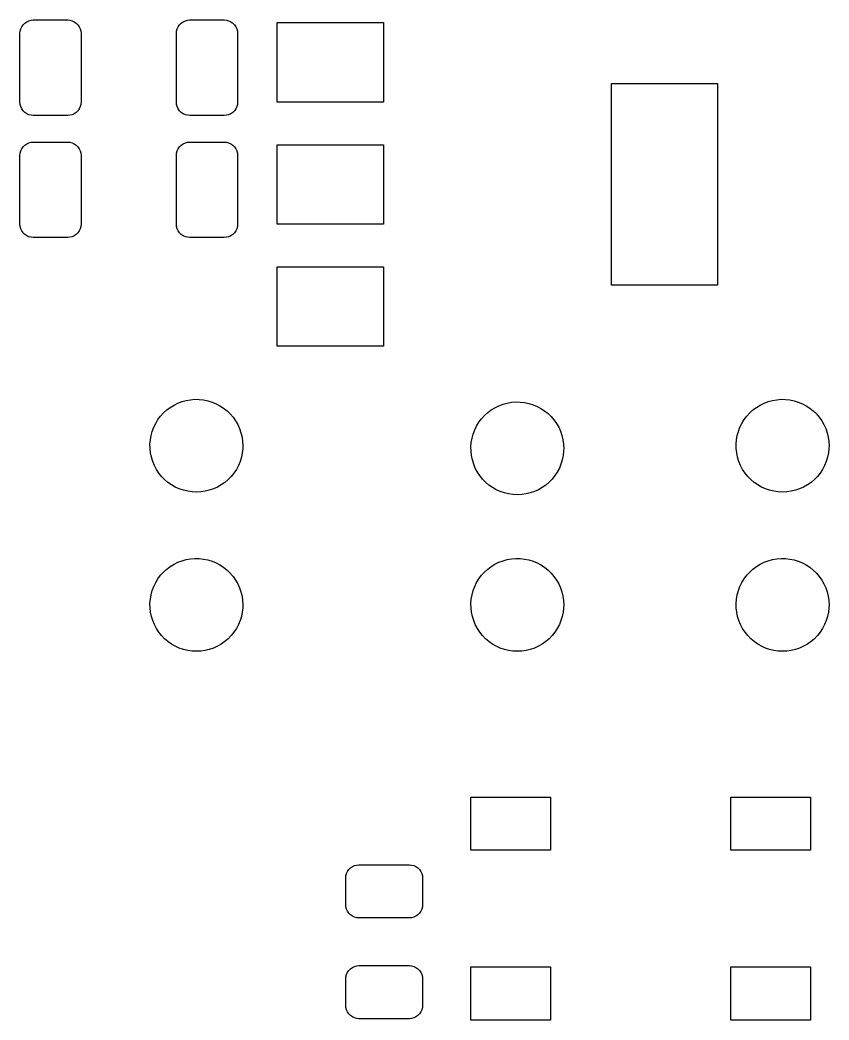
# Model space of a CAD drawing. Extents: x 92.4 to 156.4, y -90.2 to -56.2.
# Drawn here: x 141.12 to 156.38, y -88.92 to -70.08 of the extents above; entities that cross this region are included whole.
import ezdxf

# ---------------------------------------------------------------- set-up
doc = ezdxf.new("R2010")
doc.units = 0
doc.layers.add('BLACK', color=7, linetype='CONTINUOUS')

msp = doc.modelspace()

# ---------------------------------------------------------------- linework, layer by layer
at = {"layer": 'BLACK', "linetype": 'CONTINUOUS'}
for p, q in [((141.215, -70.1332), (141.251, -70.1078)), ((141.251, -70.1078), (141.292, -70.0893)), ((141.292, -70.0893), (141.335, -70.0783)), ((141.335, -70.0783), (141.375, -70.075)), ((141.375, -70.075), (142.025, -70.075)), ((142.025, -70.075), (142.065, -70.0783)), ((142.065, -70.0783), (142.108, -70.0893)), ((142.108, -70.0893), (142.149, -70.1078)), ((142.149, -70.1078), (142.185, -70.1332)), ((144.165, -70.1332), (144.201, -70.1078)), ((144.201, -70.1078), (144.242, -70.0893)), ((144.242, -70.0893), (144.285, -70.0783)), ((144.285, -70.0783), (144.325, -70.075)), ((144.325, -70.075), (144.975, -70.075)), ((144.975, -70.075), (145.015, -70.0783)), ((145.015, -70.0783), (145.058, -70.0893)), ((145.058, -70.0893), (145.099, -70.1078)), ((145.099, -70.1078), (145.135, -70.1332)), ((141.125, -70.325), (141.128, -70.2846)), ((141.128, -70.2846), (141.139, -70.2415)), ((141.139, -70.2415), (141.158, -70.2011)), ((141.158, -70.2011), (141.183, -70.1646)), ((141.183, -70.1646), (141.215, -70.1332)), ((142.185, -70.1332), (142.217, -70.1646)), ((142.217, -70.1646), (142.242, -70.2011)), ((142.242, -70.2011), (142.261, -70.2415)), ((142.261, -70.2415), (142.272, -70.2846)), ((142.272, -70.2846), (142.275, -70.325)), ((144.075, -70.325), (144.078, -70.2846)), ((144.078, -70.2846), (144.089, -70.2415)), ((144.089, -70.2415), (144.108, -70.2011)), ((144.108, -70.2011), (144.133, -70.1646)), ((144.133, -70.1646), (144.165, -70.1332)), ((145.135, -70.1332), (145.167, -70.1646)), ((145.167, -70.1646), (145.192, -70.2011)), ((145.192, -70.2011), (145.211, -70.2415)), ((145.211, -70.2415), (145.222, -70.2846)), ((145.222, -70.2846), (145.225, -70.325)), ((145.975, -71.625), (145.975, -70.125)), ((145.975, -70.125), (147.975, -70.125)), ((147.975, -70.125), (147.975, -71.625)), ((141.125, -71.625), (141.125, -70.325)), ((142.275, -70.325), (142.275, -71.625)), ((144.075, -71.625), (144.075, -70.325)), ((145.225, -70.325), (145.225, -71.625)), ((152.275, -75.075), (152.275, -71.275)), ((152.275, -71.275), (154.275, -71.275)), ((154.275, -71.275), (154.275, -75.075)), ((141.128, -71.6654), (141.125, -71.625)), ((142.275, -71.625), (142.272, -71.6654)), ((144.078, -71.6654), (144.075, -71.625)), ((145.225, -71.625), (145.222, -71.6654)), ((147.975, -71.625), (145.975, -71.625)), ((141.139, -71.7085), (141.128, -71.6654)), ((141.158, -71.7489), (141.139, -71.7085)), ((141.183, -71.7854), (141.158, -71.7489)), ((141.215, -71.8168), (141.183, -71.7854)), ((141.251, -71.8422), (141.215, -71.8168)), ((142.185, -71.8168), (142.149, -71.8422)), ((142.217, -71.7854), (142.185, -71.8168)), ((142.242, -71.7489), (142.217, -71.7854)), ((142.261, -71.7085), (142.242, -71.7489)), ((142.272, -71.6654), (142.261, -71.7085)), ((144.089, -71.7085), (144.078, -71.6654)), ((144.108, -71.7489), (144.089, -71.7085)), ((144.133, -71.7854), (144.108, -71.7489)), ((144.165, -71.8168), (144.133, -71.7854)), ((144.201, -71.8422), (144.165, -71.8168)), ((145.135, -71.8168), (145.099, -71.8422)), ((145.167, -71.7854), (145.135, -71.8168)), ((145.192, -71.7489), (145.167, -71.7854)), ((145.211, -71.7085), (145.192, -71.7489)), ((145.222, -71.6654), (145.211, -71.7085)), ((141.292, -71.8607), (141.251, -71.8422)), ((141.335, -71.8717), (141.292, -71.8607)), ((141.375, -71.875), (141.335, -71.8717)), ((142.025, -71.875), (141.375, -71.875)), ((142.065, -71.8717), (142.025, -71.875)), ((142.108, -71.8607), (142.065, -71.8717)), ((142.149, -71.8422), (142.108, -71.8607)), ((144.242, -71.8607), (144.201, -71.8422)), ((144.285, -71.8717), (144.242, -71.8607)), ((144.325, -71.875), (144.285, -71.8717)), ((144.975, -71.875), (144.325, -71.875)), ((145.015, -71.8717), (144.975, -71.875)), ((145.058, -71.8607), (145.015, -71.8717)), ((145.099, -71.8422), (145.058, -71.8607)), ((141.292, -72.3893), (141.335, -72.3783)), ((141.335, -72.3783), (141.375, -72.375)), ((141.375, -72.375), (142.025, -72.375)), ((142.025, -72.375), (142.065, -72.3783)), ((142.065, -72.3783), (142.108, -72.3893)), ((144.242, -72.3893), (144.285, -72.3783)), ((144.285, -72.3783), (144.325, -72.375)), ((144.325, -72.375), (144.975, -72.375)), ((144.975, -72.375), (145.015, -72.3783)), ((145.015, -72.3783), (145.058, -72.3893)), ((141.128, -72.5846), (141.139, -72.5415)), ((141.139, -72.5415), (141.158, -72.5011)), ((141.158, -72.5011), (141.183, -72.4646)), ((141.183, -72.4646), (141.215, -72.4332)), ((141.215, -72.4332), (141.251, -72.4078)), ((141.251, -72.4078), (141.292, -72.3893)), ((142.108, -72.3893), (142.149, -72.4078)), ((142.149, -72.4078), (142.185, -72.4332)), ((142.185, -72.4332), (142.217, -72.4646)), ((142.217, -72.4646), (142.242, -72.5011)), ((142.242, -72.5011), (142.261, -72.5415)), ((142.261, -72.5415), (142.272, -72.5846)), ((144.078, -72.5846), (144.089, -72.5415)), ((144.089, -72.5415), (144.108, -72.5011)), ((144.108, -72.5011), (144.133, -72.4646)), ((144.133, -72.4646), (144.165, -72.4332)), ((144.165, -72.4332), (144.201, -72.4078)), ((144.201, -72.4078), (144.242, -72.3893)), ((145.058, -72.3893), (145.099, -72.4078)), ((145.099, -72.4078), (145.135, -72.4332)), ((145.135, -72.4332), (145.167, -72.4646)), ((145.167, -72.4646), (145.192, -72.5011)), ((145.192, -72.5011), (145.211, -72.5415)), ((145.211, -72.5415), (145.222, -72.5846)), ((145.975, -73.925), (145.975, -72.425)), ((145.975, -72.425), (147.975, -72.425)), ((147.975, -72.425), (147.975, -73.925)), ((141.125, -72.625), (141.128, -72.5846)), ((141.125, -73.925), (141.125, -72.625)), ((142.272, -72.5846), (142.275, -72.625)), ((142.275, -72.625), (142.275, -73.925)), ((144.075, -72.625), (144.078, -72.5846)), ((144.075, -73.925), (144.075, -72.625)), ((145.222, -72.5846), (145.225, -72.625)), ((145.225, -72.625), (145.225, -73.925)), ((141.128, -73.9654), (141.125, -73.925)), ((141.139, -74.0085), (141.128, -73.9654)), ((141.158, -74.0489), (141.139, -74.0085)), ((141.183, -74.0854), (141.158, -74.0489)), ((142.242, -74.0489), (142.217, -74.0854)), ((142.261, -74.0085), (142.242, -74.0489)), ((142.272, -73.9654), (142.261, -74.0085)), ((142.275, -73.925), (142.272, -73.9654)), ((144.078, -73.9654), (144.075, -73.925)), ((144.089, -74.0085), (144.078, -73.9654)), ((144.108, -74.0489), (144.089, -74.0085)), ((144.133, -74.0854), (144.108, -74.0489)), ((145.192, -74.0489), (145.167, -74.0854)), ((145.211, -74.0085), (145.192, -74.0489)), ((145.222, -73.9654), (145.211, -74.0085)), ((145.225, -73.925), (145.222, -73.9654)), ((147.975, -73.925), (145.975, -73.925)), ((141.215, -74.1168), (141.183, -74.0854)), ((141.251, -74.1422), (141.215, -74.1168)), ((141.292, -74.1607), (141.251, -74.1422)), ((141.335, -74.1717), (141.292, -74.1607)), ((141.375, -74.175), (141.335, -74.1717)), ((142.025, -74.175), (141.375, -74.175)), ((142.065, -74.1717), (142.025, -74.175)), ((142.108, -74.1607), (142.065, -74.1717)), ((142.149, -74.1422), (142.108, -74.1607)), ((142.185, -74.1168), (142.149, -74.1422)), ((142.217, -74.0854), (142.185, -74.1168)), ((144.165, -74.1168), (144.133, -74.0854)), ((144.201, -74.1422), (144.165, -74.1168)), ((144.242, -74.1607), (144.201, -74.1422)), ((144.285, -74.1717), (144.242, -74.1607)), ((144.325, -74.175), (144.285, -74.1717)), ((144.975, -74.175), (144.325, -74.175)), ((145.015, -74.1717), (144.975, -74.175)), ((145.058, -74.1607), (145.015, -74.1717)), ((145.099, -74.1422), (145.058, -74.1607)), ((145.135, -74.1168), (145.099, -74.1422)), ((145.167, -74.0854), (145.135, -74.1168)), ((145.975, -76.225), (145.975, -74.725)), ((145.975, -74.725), (147.975, -74.725)), ((147.975, -74.725), (147.975, -76.225)), ((154.275, -75.075), (152.275, -75.075)), ((147.975, -76.225), (145.975, -76.225)), ((144.102, -77.297), (144.18, -77.2678)), ((144.18, -77.2678), (144.259, -77.2461)), ((144.259, -77.2461), (144.34, -77.2319)), ((144.34, -77.2319), (144.423, -77.2254)), ((144.423, -77.2254), (144.505, -77.2267)), ((144.505, -77.2267), (144.587, -77.2358)), ((144.587, -77.2358), (144.668, -77.2525)), ((144.668, -77.2525), (144.746, -77.2767)), ((144.746, -77.2767), (144.823, -77.3083)), ((150.309, -77.2961), (150.39, -77.2819)), ((150.39, -77.2819), (150.473, -77.2754)), ((150.473, -77.2754), (150.555, -77.2767)), ((150.555, -77.2767), (150.637, -77.2858)), ((155.152, -77.297), (155.23, -77.2678)), ((155.23, -77.2678), (155.309, -77.2461)), ((155.309, -77.2461), (155.39, -77.2319)), ((155.39, -77.2319), (155.473, -77.2254)), ((155.473, -77.2254), (155.555, -77.2267)), ((155.555, -77.2267), (155.637, -77.2358)), ((155.637, -77.2358), (155.718, -77.2525)), ((155.718, -77.2525), (155.796, -77.2767)), ((155.796, -77.2767), (155.873, -77.3083)), ((143.831, -77.4813), (143.892, -77.4258)), ((143.892, -77.4258), (143.958, -77.3763)), ((143.958, -77.3763), (144.028, -77.3332)), ((144.028, -77.3332), (144.102, -77.297)), ((144.823, -77.3083), (144.895, -77.3469)), ((144.895, -77.3469), (144.964, -77.3921)), ((144.964, -77.3921), (145.029, -77.4437)), ((145.029, -77.4437), (145.088, -77.501)), ((149.942, -77.4758), (150.008, -77.4263)), ((150.008, -77.4263), (150.078, -77.3832)), ((150.078, -77.3832), (150.152, -77.347)), ((150.152, -77.347), (150.23, -77.3178)), ((150.23, -77.3178), (150.309, -77.2961)), ((150.637, -77.2858), (150.718, -77.3025)), ((150.718, -77.3025), (150.796, -77.3267)), ((150.796, -77.3267), (150.873, -77.3583)), ((150.873, -77.3583), (150.945, -77.3969)), ((150.945, -77.3969), (151.014, -77.4421)), ((151.014, -77.4421), (151.079, -77.4937)), ((154.881, -77.4813), (154.942, -77.4258)), ((154.942, -77.4258), (155.008, -77.3763)), ((155.008, -77.3763), (155.078, -77.3332)), ((155.078, -77.3332), (155.152, -77.297)), ((155.873, -77.3083), (155.945, -77.3469)), ((155.945, -77.3469), (156.014, -77.3921)), ((156.014, -77.3921), (156.079, -77.4437)), ((156.079, -77.4437), (156.138, -77.501)), ((143.683, -77.6785), (143.726, -77.6082)), ((143.726, -77.6082), (143.776, -77.5423)), ((143.776, -77.5423), (143.831, -77.4813)), ((145.088, -77.501), (145.141, -77.5637)), ((145.141, -77.5637), (145.189, -77.6312)), ((145.189, -77.6312), (145.23, -77.7028)), ((149.733, -77.7285), (149.776, -77.6582)), ((149.776, -77.6582), (149.826, -77.5923)), ((149.826, -77.5923), (149.881, -77.5313)), ((149.881, -77.5313), (149.942, -77.4758)), ((151.079, -77.4937), (151.138, -77.551)), ((151.138, -77.551), (151.191, -77.6137)), ((151.191, -77.6137), (151.239, -77.6812)), ((154.733, -77.6785), (154.776, -77.6082)), ((154.776, -77.6082), (154.826, -77.5423)), ((154.826, -77.5423), (154.881, -77.4813)), ((156.138, -77.501), (156.191, -77.5637)), ((156.191, -77.5637), (156.239, -77.6312)), ((156.239, -77.6312), (156.28, -77.7028)), ((143.596, -77.9091), (143.618, -77.8296)), ((143.618, -77.8296), (143.647, -77.7525)), ((143.647, -77.7525), (143.683, -77.6785)), ((145.23, -77.7028), (145.264, -77.7779)), ((145.264, -77.7779), (145.29, -77.8559)), ((149.668, -77.8796), (149.697, -77.8025)), ((149.697, -77.8025), (149.733, -77.7285)), ((151.239, -77.6812), (151.28, -77.7528)), ((151.28, -77.7528), (151.314, -77.8279)), ((151.314, -77.8279), (151.34, -77.9059)), ((154.646, -77.9091), (154.668, -77.8296)), ((154.668, -77.8296), (154.697, -77.7525)), ((154.697, -77.7525), (154.733, -77.6785)), ((156.28, -77.7028), (156.314, -77.7779)), ((156.314, -77.7779), (156.34, -77.8559)), ((143.575, -78.0725), (143.582, -77.9903)), ((143.582, -77.9903), (143.596, -77.9091)), ((145.29, -77.8559), (145.31, -77.936)), ((145.31, -77.936), (145.321, -78.0177)), ((145.321, -78.0177), (145.325, -78.1)), ((149.632, -78.0403), (149.646, -77.9591)), ((149.646, -77.9591), (149.668, -77.8796)), ((151.34, -77.9059), (151.36, -77.986)), ((151.36, -77.986), (151.371, -78.0677)), ((154.625, -78.0725), (154.632, -77.9903)), ((154.632, -77.9903), (154.646, -77.9091)), ((156.34, -77.8559), (156.36, -77.936)), ((156.36, -77.936), (156.371, -78.0177)), ((156.371, -78.0177), (156.375, -78.1)), ((143.577, -78.1549), (143.575, -78.0725)), ((143.586, -78.2369), (143.577, -78.1549)), ((145.323, -78.1549), (145.314, -78.2369)), ((145.325, -78.1), (145.323, -78.1549)), ((149.625, -78.1225), (149.632, -78.0403)), ((149.627, -78.2049), (149.625, -78.1225)), ((149.636, -78.2869), (149.627, -78.2049)), ((151.373, -78.2049), (151.364, -78.2869)), ((151.371, -78.0677), (151.375, -78.15)), ((151.375, -78.15), (151.373, -78.2049)), ((154.627, -78.1549), (154.625, -78.0725)), ((154.636, -78.2369), (154.627, -78.1549)), ((156.373, -78.1549), (156.364, -78.2369)), ((156.375, -78.1), (156.373, -78.1549)), ((143.602, -78.3176), (143.586, -78.2369)), ((143.627, -78.3964), (143.602, -78.3176)), ((143.658, -78.4726), (143.627, -78.3964)), ((145.273, -78.3964), (145.242, -78.4726)), ((145.298, -78.3176), (145.273, -78.3964)), ((145.314, -78.2369), (145.298, -78.3176)), ((149.652, -78.3676), (149.636, -78.2869)), ((149.677, -78.4464), (149.652, -78.3676)), ((151.348, -78.3676), (151.323, -78.4464)), ((151.364, -78.2869), (151.348, -78.3676)), ((154.652, -78.3176), (154.636, -78.2369)), ((154.677, -78.3964), (154.652, -78.3176)), ((154.708, -78.4726), (154.677, -78.3964)), ((156.323, -78.3964), (156.292, -78.4726)), ((156.348, -78.3176), (156.323, -78.3964)), ((156.364, -78.2369), (156.348, -78.3176)), ((143.697, -78.5454), (143.658, -78.4726)), ((143.742, -78.6143), (143.697, -78.5454)), ((145.203, -78.5454), (145.158, -78.6143)), ((145.242, -78.4726), (145.203, -78.5454)), ((149.708, -78.5226), (149.677, -78.4464)), ((149.747, -78.5954), (149.708, -78.5226)), ((149.792, -78.6643), (149.747, -78.5954)), ((151.253, -78.5954), (151.208, -78.6643)), ((151.292, -78.5226), (151.253, -78.5954)), ((151.323, -78.4464), (151.292, -78.5226)), ((154.747, -78.5454), (154.708, -78.4726)), ((154.792, -78.6143), (154.747, -78.5454)), ((156.253, -78.5454), (156.208, -78.6143)), ((156.292, -78.4726), (156.253, -78.5454)), ((143.794, -78.6786), (143.742, -78.6143)), ((143.851, -78.7378), (143.794, -78.6786)), ((143.914, -78.7914), (143.851, -78.7378)), ((143.981, -78.8388), (143.914, -78.7914)), ((144.986, -78.7914), (144.919, -78.8388)), ((145.049, -78.7378), (144.986, -78.7914)), ((145.106, -78.6786), (145.049, -78.7378)), ((145.158, -78.6143), (145.106, -78.6786)), ((149.844, -78.7286), (149.792, -78.6643)), ((149.901, -78.7878), (149.844, -78.7286)), ((149.964, -78.8414), (149.901, -78.7878)), ((151.099, -78.7878), (151.036, -78.8414)), ((151.156, -78.7286), (151.099, -78.7878)), ((151.208, -78.6643), (151.156, -78.7286)), ((154.844, -78.6786), (154.792, -78.6143)), ((154.901, -78.7378), (154.844, -78.6786)), ((154.964, -78.7914), (154.901, -78.7378)), ((155.031, -78.8388), (154.964, -78.7914)), ((156.036, -78.7914), (155.969, -78.8388)), ((156.099, -78.7378), (156.036, -78.7914)), ((156.156, -78.6786), (156.099, -78.7378)), ((156.208, -78.6143), (156.156, -78.6786)), ((144.053, -78.8796), (143.981, -78.8388)), ((144.128, -78.9136), (144.053, -78.8796)), ((144.206, -78.9403), (144.128, -78.9136)), ((144.286, -78.9595), (144.206, -78.9403)), ((144.368, -78.9711), (144.286, -78.9595)), ((144.45, -78.975), (144.368, -78.9711)), ((144.532, -78.9711), (144.45, -78.975)), ((144.614, -78.9595), (144.532, -78.9711)), ((144.694, -78.9403), (144.614, -78.9595)), ((144.772, -78.9136), (144.694, -78.9403)), ((144.847, -78.8796), (144.772, -78.9136)), ((144.919, -78.8388), (144.847, -78.8796)), ((150.031, -78.8888), (149.964, -78.8414)), ((150.103, -78.9296), (150.031, -78.8888)), ((150.178, -78.9636), (150.103, -78.9296)), ((150.256, -78.9903), (150.178, -78.9636)), ((150.822, -78.9636), (150.744, -78.9903)), ((150.897, -78.9296), (150.822, -78.9636)), ((150.969, -78.8888), (150.897, -78.9296)), ((151.036, -78.8414), (150.969, -78.8888)), ((155.103, -78.8796), (155.031, -78.8388)), ((155.178, -78.9136), (155.103, -78.8796)), ((155.256, -78.9403), (155.178, -78.9136)), ((155.336, -78.9595), (155.256, -78.9403)), ((155.418, -78.9711), (155.336, -78.9595)), ((155.5, -78.975), (155.418, -78.9711)), ((155.582, -78.9711), (155.5, -78.975)), ((155.664, -78.9595), (155.582, -78.9711)), ((155.744, -78.9403), (155.664, -78.9595)), ((155.822, -78.9136), (155.744, -78.9403)), ((155.897, -78.8796), (155.822, -78.9136)), ((155.969, -78.8388), (155.897, -78.8796)), ((150.336, -79.0095), (150.256, -78.9903)), ((150.418, -79.0211), (150.336, -79.0095)), ((150.5, -79.025), (150.418, -79.0211)), ((150.582, -79.0211), (150.5, -79.025)), ((150.664, -79.0095), (150.582, -79.0211)), ((150.744, -78.9903), (150.664, -79.0095)), ((144.028, -80.3332), (144.102, -80.297)), ((144.102, -80.297), (144.18, -80.2678)), ((144.18, -80.2678), (144.259, -80.2461)), ((144.259, -80.2461), (144.34, -80.2319)), ((144.34, -80.2319), (144.423, -80.2254)), ((144.423, -80.2254), (144.505, -80.2267)), ((144.505, -80.2267), (144.587, -80.2358)), ((144.587, -80.2358), (144.668, -80.2525)), ((144.668, -80.2525), (144.746, -80.2767)), ((144.746, -80.2767), (144.823, -80.3083)), ((150.078, -80.3332), (150.152, -80.297)), ((150.152, -80.297), (150.23, -80.2678)), ((150.23, -80.2678), (150.309, -80.2461)), ((150.309, -80.2461), (150.39, -80.2319)), ((150.39, -80.2319), (150.473, -80.2254)), ((150.473, -80.2254), (150.555, -80.2267)), ((150.555, -80.2267), (150.637, -80.2358)), ((150.637, -80.2358), (150.718, -80.2525)), ((150.718, -80.2525), (150.796, -80.2767)), ((150.796, -80.2767), (150.873, -80.3083)), ((155.078, -80.3332), (155.152, -80.297)), ((155.152, -80.297), (155.23, -80.2678)), ((155.23, -80.2678), (155.309, -80.2461)), ((155.309, -80.2461), (155.39, -80.2319)), ((155.39, -80.2319), (155.473, -80.2254)), ((155.473, -80.2254), (155.555, -80.2267)), ((155.555, -80.2267), (155.637, -80.2358)), ((155.637, -80.2358), (155.718, -80.2525)), ((155.718, -80.2525), (155.796, -80.2767)), ((155.796, -80.2767), (155.873, -80.3083)), ((143.776, -80.5423), (143.831, -80.4813)), ((143.831, -80.4813), (143.892, -80.4258)), ((143.892, -80.4258), (143.958, -80.3763)), ((143.958, -80.3763), (144.028, -80.3332)), ((144.823, -80.3083), (144.895, -80.3469)), ((144.895, -80.3469), (144.964, -80.3921)), ((144.964, -80.3921), (145.029, -80.4437)), ((145.029, -80.4437), (145.088, -80.501)), ((149.826, -80.5423), (149.881, -80.4813)), ((149.881, -80.4813), (149.942, -80.4258)), ((149.942, -80.4258), (150.008, -80.3763)), ((150.008, -80.3763), (150.078, -80.3332)), ((150.873, -80.3083), (150.945, -80.3469)), ((150.945, -80.3469), (151.014, -80.3921)), ((151.014, -80.3921), (151.079, -80.4437)), ((151.079, -80.4437), (151.138, -80.501)), ((154.826, -80.5423), (154.881, -80.4813)), ((154.881, -80.4813), (154.942, -80.4258)), ((154.942, -80.4258), (155.008, -80.3763)), ((155.008, -80.3763), (155.078, -80.3332)), ((155.873, -80.3083), (155.945, -80.3469)), ((155.945, -80.3469), (156.014, -80.3921)), ((156.014, -80.3921), (156.079, -80.4437)), ((156.079, -80.4437), (156.138, -80.501)), ((143.683, -80.6785), (143.726, -80.6082)), ((143.726, -80.6082), (143.776, -80.5423)), ((145.088, -80.501), (145.141, -80.5637)), ((145.141, -80.5637), (145.189, -80.6312)), ((145.189, -80.6312), (145.23, -80.7028)), ((149.733, -80.6785), (149.776, -80.6082)), ((149.776, -80.6082), (149.826, -80.5423)), ((151.138, -80.501), (151.191, -80.5637)), ((151.191, -80.5637), (151.239, -80.6312)), ((151.239, -80.6312), (151.28, -80.7028)), ((154.733, -80.6785), (154.776, -80.6082)), ((154.776, -80.6082), (154.826, -80.5423)), ((156.138, -80.501), (156.191, -80.5637)), ((156.191, -80.5637), (156.239, -80.6312)), ((156.239, -80.6312), (156.28, -80.7028)), ((143.596, -80.9091), (143.618, -80.8296)), ((143.618, -80.8296), (143.647, -80.7525)), ((143.647, -80.7525), (143.683, -80.6785)), ((145.23, -80.7028), (145.264, -80.7779)), ((145.264, -80.7779), (145.29, -80.8559)), ((145.29, -80.8559), (145.31, -80.936)), ((149.646, -80.9091), (149.668, -80.8296)), ((149.668, -80.8296), (149.697, -80.7525)), ((149.697, -80.7525), (149.733, -80.6785)), ((151.28, -80.7028), (151.314, -80.7779)), ((151.314, -80.7779), (151.34, -80.8559)), ((151.34, -80.8559), (151.36, -80.936)), ((154.646, -80.9091), (154.668, -80.8296)), ((154.668, -80.8296), (154.697, -80.7525)), ((154.697, -80.7525), (154.733, -80.6785)), ((156.28, -80.7028), (156.314, -80.7779)), ((156.314, -80.7779), (156.34, -80.8559)), ((156.34, -80.8559), (156.36, -80.936)), ((143.575, -81.0725), (143.582, -80.9903)), ((143.582, -80.9903), (143.596, -80.9091)), ((145.31, -80.936), (145.321, -81.0177)), ((145.321, -81.0177), (145.325, -81.1)), ((149.625, -81.0725), (149.632, -80.9903)), ((149.632, -80.9903), (149.646, -80.9091)), ((151.36, -80.936), (151.371, -81.0177)), ((151.371, -81.0177), (151.375, -81.1)), ((154.625, -81.0725), (154.632, -80.9903)), ((154.632, -80.9903), (154.646, -80.9091)), ((156.36, -80.936), (156.371, -81.0177)), ((156.371, -81.0177), (156.375, -81.1)), ((143.577, -81.1549), (143.575, -81.0725)), ((143.586, -81.2369), (143.577, -81.1549)), ((143.602, -81.3176), (143.586, -81.2369)), ((145.314, -81.2369), (145.298, -81.3176)), ((145.323, -81.1549), (145.314, -81.2369)), ((145.325, -81.1), (145.323, -81.1549)), ((149.627, -81.1549), (149.625, -81.0725)), ((149.636, -81.2369), (149.627, -81.1549)), ((149.652, -81.3176), (149.636, -81.2369)), ((151.364, -81.2369), (151.348, -81.3176)), ((151.373, -81.1549), (151.364, -81.2369)), ((151.375, -81.1), (151.373, -81.1549)), ((154.627, -81.1549), (154.625, -81.0725)), ((154.636, -81.2369), (154.627, -81.1549)), ((154.652, -81.3176), (154.636, -81.2369)), ((156.364, -81.2369), (156.348, -81.3176)), ((156.373, -81.1549), (156.364, -81.2369)), ((156.375, -81.1), (156.373, -81.1549)), ((143.627, -81.3964), (143.602, -81.3176)), ((143.658, -81.4726), (143.627, -81.3964)), ((145.273, -81.3964), (145.242, -81.4726)), ((145.298, -81.3176), (145.273, -81.3964)), ((149.677, -81.3964), (149.652, -81.3176)), ((149.708, -81.4726), (149.677, -81.3964)), ((151.323, -81.3964), (151.292, -81.4726)), ((151.348, -81.3176), (151.323, -81.3964)), ((154.677, -81.3964), (154.652, -81.3176)), ((154.708, -81.4726), (154.677, -81.3964)), ((156.323, -81.3964), (156.292, -81.4726)), ((156.348, -81.3176), (156.323, -81.3964)), ((143.697, -81.5454), (143.658, -81.4726)), ((143.742, -81.6143), (143.697, -81.5454)), ((143.794, -81.6786), (143.742, -81.6143)), ((145.158, -81.6143), (145.106, -81.6786)), ((145.203, -81.5454), (145.158, -81.6143)), ((145.242, -81.4726), (145.203, -81.5454)), ((149.747, -81.5454), (149.708, -81.4726)), ((149.792, -81.6143), (149.747, -81.5454)), ((149.844, -81.6786), (149.792, -81.6143)), ((151.208, -81.6143), (151.156, -81.6786)), ((151.253, -81.5454), (151.208, -81.6143)), ((151.292, -81.4726), (151.253, -81.5454)), ((154.747, -81.5454), (154.708, -81.4726)), ((154.792, -81.6143), (154.747, -81.5454)), ((154.844, -81.6786), (154.792, -81.6143)), ((156.208, -81.6143), (156.156, -81.6786)), ((156.253, -81.5454), (156.208, -81.6143)), ((156.292, -81.4726), (156.253, -81.5454)), ((143.851, -81.7378), (143.794, -81.6786)), ((143.914, -81.7914), (143.851, -81.7378)), ((143.981, -81.8388), (143.914, -81.7914)), ((144.986, -81.7914), (144.919, -81.8388)), ((145.049, -81.7378), (144.986, -81.7914)), ((145.106, -81.6786), (145.049, -81.7378)), ((149.901, -81.7378), (149.844, -81.6786)), ((149.964, -81.7914), (149.901, -81.7378)), ((150.031, -81.8388), (149.964, -81.7914)), ((151.036, -81.7914), (150.969, -81.8388)), ((151.099, -81.7378), (151.036, -81.7914)), ((151.156, -81.6786), (151.099, -81.7378)), ((154.901, -81.7378), (154.844, -81.6786)), ((154.964, -81.7914), (154.901, -81.7378)), ((155.031, -81.8388), (154.964, -81.7914)), ((156.036, -81.7914), (155.969, -81.8388)), ((156.099, -81.7378), (156.036, -81.7914)), ((156.156, -81.6786), (156.099, -81.7378)), ((144.053, -81.8796), (143.981, -81.8388)), ((144.128, -81.9136), (144.053, -81.8796)), ((144.206, -81.9403), (144.128, -81.9136)), ((144.286, -81.9595), (144.206, -81.9403)), ((144.368, -81.9711), (144.286, -81.9595)), ((144.45, -81.975), (144.368, -81.9711)), ((144.532, -81.9711), (144.45, -81.975)), ((144.614, -81.9595), (144.532, -81.9711)), ((144.694, -81.9403), (144.614, -81.9595)), ((144.772, -81.9136), (144.694, -81.9403)), ((144.847, -81.8796), (144.772, -81.9136)), ((144.919, -81.8388), (144.847, -81.8796)), ((150.103, -81.8796), (150.031, -81.8388)), ((150.178, -81.9136), (150.103, -81.8796)), ((150.256, -81.9403), (150.178, -81.9136)), ((150.336, -81.9595), (150.256, -81.9403)), ((150.418, -81.9711), (150.336, -81.9595)), ((150.5, -81.975), (150.418, -81.9711)), ((150.582, -81.9711), (150.5, -81.975)), ((150.664, -81.9595), (150.582, -81.9711)), ((150.744, -81.9403), (150.664, -81.9595)), ((150.822, -81.9136), (150.744, -81.9403)), ((150.897, -81.8796), (150.822, -81.9136)), ((150.969, -81.8388), (150.897, -81.8796)), ((155.103, -81.8796), (155.031, -81.8388)), ((155.178, -81.9136), (155.103, -81.8796)), ((155.256, -81.9403), (155.178, -81.9136)), ((155.336, -81.9595), (155.256, -81.9403)), ((155.418, -81.9711), (155.336, -81.9595)), ((155.5, -81.975), (155.418, -81.9711)), ((155.582, -81.9711), (155.5, -81.975)), ((155.664, -81.9595), (155.582, -81.9711)), ((155.744, -81.9403), (155.664, -81.9595)), ((155.822, -81.9136), (155.744, -81.9403)), ((155.897, -81.8796), (155.822, -81.9136)), ((155.969, -81.8388), (155.897, -81.8796)), ((149.625, -85.725), (149.625, -84.725)), ((149.625, -84.725), (151.125, -84.725)), ((151.125, -84.725), (151.125, -85.725)), ((154.525, -85.725), (154.525, -84.725)), ((154.525, -84.725), (156.025, -84.725)), ((156.025, -84.725), (156.025, -85.725)), ((151.125, -85.725), (149.625, -85.725)), ((156.025, -85.725), (154.525, -85.725)), ((147.279, -86.1665), (147.298, -86.1261)), ((147.298, -86.1261), (147.323, -86.0896)), ((147.323, -86.0896), (147.355, -86.0582)), ((147.355, -86.0582), (147.391, -86.0328)), ((147.391, -86.0328), (147.432, -86.0143)), ((147.432, -86.0143), (147.475, -86.0033)), ((147.475, -86.0033), (147.515, -86)), ((147.515, -86), (148.465, -86)), ((148.465, -86), (148.505, -86.0033)), ((148.505, -86.0033), (148.548, -86.0143)), ((148.548, -86.0143), (148.589, -86.0328)), ((148.589, -86.0328), (148.625, -86.0582)), ((148.625, -86.0582), (148.657, -86.0896)), ((148.657, -86.0896), (148.682, -86.1261)), ((148.682, -86.1261), (148.701, -86.1665)), ((147.265, -86.25), (147.268, -86.2096)), ((147.265, -86.75), (147.265, -86.25)), ((147.268, -86.2096), (147.279, -86.1665)), ((148.701, -86.1665), (148.712, -86.2096)), ((148.712, -86.2096), (148.715, -86.25)), ((148.715, -86.25), (148.715, -86.75)), ((147.268, -86.7904), (147.265, -86.75)), ((147.279, -86.8335), (147.268, -86.7904)), ((147.298, -86.8739), (147.279, -86.8335)), ((147.323, -86.9104), (147.298, -86.8739)), ((148.682, -86.8739), (148.657, -86.9104)), ((148.701, -86.8335), (148.682, -86.8739)), ((148.712, -86.7904), (148.701, -86.8335)), ((148.715, -86.75), (148.712, -86.7904)), ((147.355, -86.9418), (147.323, -86.9104)), ((147.391, -86.9672), (147.355, -86.9418)), ((147.432, -86.9857), (147.391, -86.9672)), ((147.475, -86.9967), (147.432, -86.9857)), ((147.515, -87), (147.475, -86.9967)), ((148.465, -87), (147.515, -87)), ((148.505, -86.9967), (148.465, -87)), ((148.548, -86.9857), (148.505, -86.9967)), ((148.589, -86.9672), (148.548, -86.9857)), ((148.625, -86.9418), (148.589, -86.9672)), ((148.657, -86.9104), (148.625, -86.9418)), ((147.279, -88.0665), (147.298, -88.0261)), ((147.298, -88.0261), (147.323, -87.9896)), ((147.323, -87.9896), (147.355, -87.9582)), ((147.355, -87.9582), (147.391, -87.9328)), ((147.391, -87.9328), (147.432, -87.9143)), ((147.432, -87.9143), (147.475, -87.9033)), ((147.475, -87.9033), (147.515, -87.9)), ((147.515, -87.9), (148.465, -87.9)), ((148.465, -87.9), (148.505, -87.9033)), ((148.505, -87.9033), (148.548, -87.9143)), ((148.548, -87.9143), (148.589, -87.9328)), ((148.589, -87.9328), (148.625, -87.9582)), ((148.625, -87.9582), (148.657, -87.9896)), ((148.657, -87.9896), (148.682, -88.0261)), ((148.682, -88.0261), (148.701, -88.0665)), ((149.625, -88.925), (149.625, -87.925)), ((149.625, -87.925), (151.125, -87.925)), ((151.125, -87.925), (151.125, -88.925)), ((154.525, -88.925), (154.525, -87.925)), ((154.525, -87.925), (156.025, -87.925)), ((156.025, -87.925), (156.025, -88.925)), ((147.265, -88.15), (147.268, -88.1096)), ((147.265, -88.65), (147.265, -88.15)), ((147.268, -88.1096), (147.279, -88.0665)), ((148.701, -88.0665), (148.712, -88.1096)), ((148.712, -88.1096), (148.715, -88.15)), ((148.715, -88.15), (148.715, -88.65)), ((147.268, -88.6904), (147.265, -88.65)), ((147.279, -88.7335), (147.268, -88.6904)), ((147.298, -88.7739), (147.279, -88.7335)), ((147.323, -88.8104), (147.298, -88.7739)), ((148.682, -88.7739), (148.657, -88.8104)), ((148.701, -88.7335), (148.682, -88.7739)), ((148.712, -88.6904), (148.701, -88.7335)), ((148.715, -88.65), (148.712, -88.6904)), ((147.355, -88.8418), (147.323, -88.8104)), ((147.391, -88.8672), (147.355, -88.8418)), ((147.432, -88.8857), (147.391, -88.8672)), ((147.475, -88.8967), (147.432, -88.8857)), ((147.515, -88.9), (147.475, -88.8967)), ((148.465, -88.9), (147.515, -88.9)), ((148.505, -88.8967), (148.465, -88.9)), ((148.548, -88.8857), (148.505, -88.8967)), ((148.589, -88.8672), (148.548, -88.8857)), ((148.625, -88.8418), (148.589, -88.8672)), ((148.657, -88.8104), (148.625, -88.8418)), ((151.125, -88.925), (149.625, -88.925)), ((156.025, -88.925), (154.525, -88.925))]:
    msp.add_line(p, q, dxfattribs=at)

doc.saveas('drawing.dxf')
